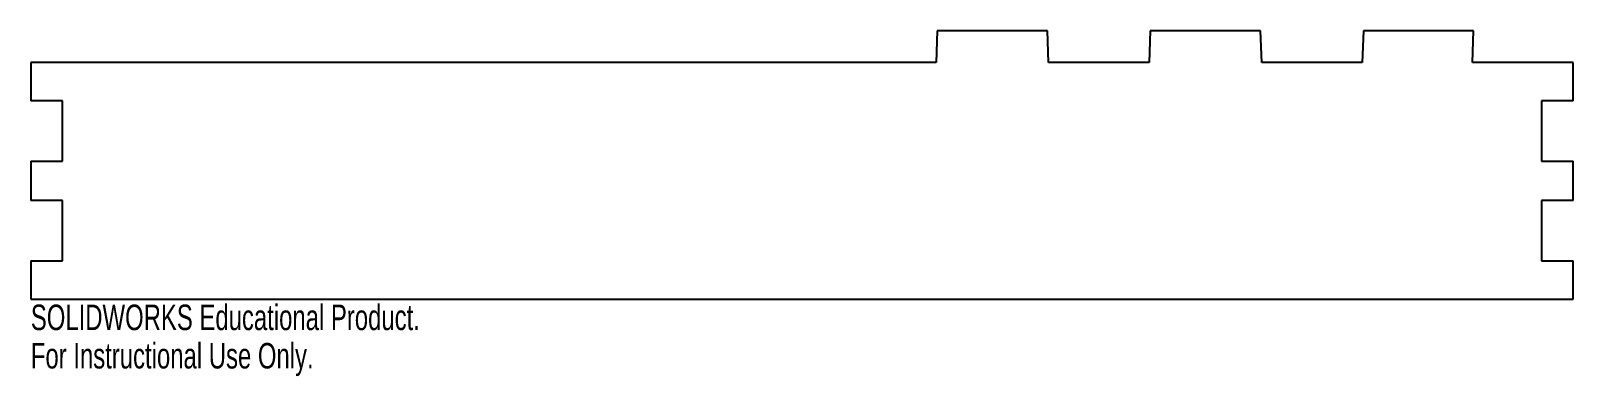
# Model space of a CAD drawing. Header units: inches. Extents: x -8.5 to 3, y -0.6 to 2.
import ezdxf

# ---------------------------------------------------------------- set-up
doc = ezdxf.new("R2010")
doc.units = ezdxf.units.IN
doc.header["$MEASUREMENT"] = 0
doc.styles.add('SLDTEXTSTYLE0', font='TXT', dxfattribs={"width": 0.7})

msp = doc.modelspace()

# ---------------------------------------------------------------- linework, layer by layer
at = {"color": 7, "linetype": 'Continuous', "lineweight": 25}
for p, q in [((-1.742, 2), (-1.75, 1.764)), ((-0.919, 2), (-1.742, 2)), ((-0.911, 1.764), (-0.919, 2)), ((-0.153, 2), (-0.161, 1.764)), ((0.669, 2), (-0.153, 2)), ((0.678, 1.764), (0.669, 2)), ((1.436, 2), (1.428, 1.764)), ((2.258, 2), (1.436, 2)), ((2.25, 1.764), (2.258, 2)), ((-1.75, 1.764), (-8.5, 1.764)), ((-8.5, 1.764), (-8.5, 1.479)), ((-0.161, 1.764), (-0.911, 1.764)), ((1.428, 1.764), (0.678, 1.764)), ((3, 1.764), (2.25, 1.764)), ((3, 1.479), (3, 1.764)), ((-8.264, 1.479), (-8.5, 1.479)), ((-8.264, 1.029), (-8.264, 1.479)), ((2.764, 1.479), (2.764, 1.029)), ((3, 1.479), (2.764, 1.479)), ((-8.5, 1.029), (-8.264, 1.029)), ((-8.5, 1.029), (-8.5, 0.735)), ((2.764, 1.029), (3, 1.029)), ((3, 0.735), (3, 1.029)), ((-8.264, 0.735), (-8.5, 0.735)), ((-8.264, 0.285), (-8.264, 0.735)), ((2.764, 0.735), (2.764, 0.285)), ((3, 0.735), (2.764, 0.735)), ((-8.5, 0.285), (-8.264, 0.285)), ((-8.5, 0.285), (-8.5, 0)), ((2.764, 0.285), (3, 0.285)), ((3, 0), (3, 0.285)), ((-8.5, 0), (3, 0))]:
    msp.add_line(p, q, dxfattribs=at)

# ---------------------------------------------------------------- texts
at = {"color": 7, "linetype": 'Continuous', "char_height": 0.1903, "attachment_point": 1, "style": 'SLDTEXTSTYLE0'}
for s, insert in [('SOLIDWORKS Educational Product.', (-8.5, -0.04)), ('For Instructional Use Only.', (-8.5, -0.326))]:
    msp.add_mtext(s, dxfattribs=dict(at, insert=insert))

doc.saveas('drawing.dxf')
